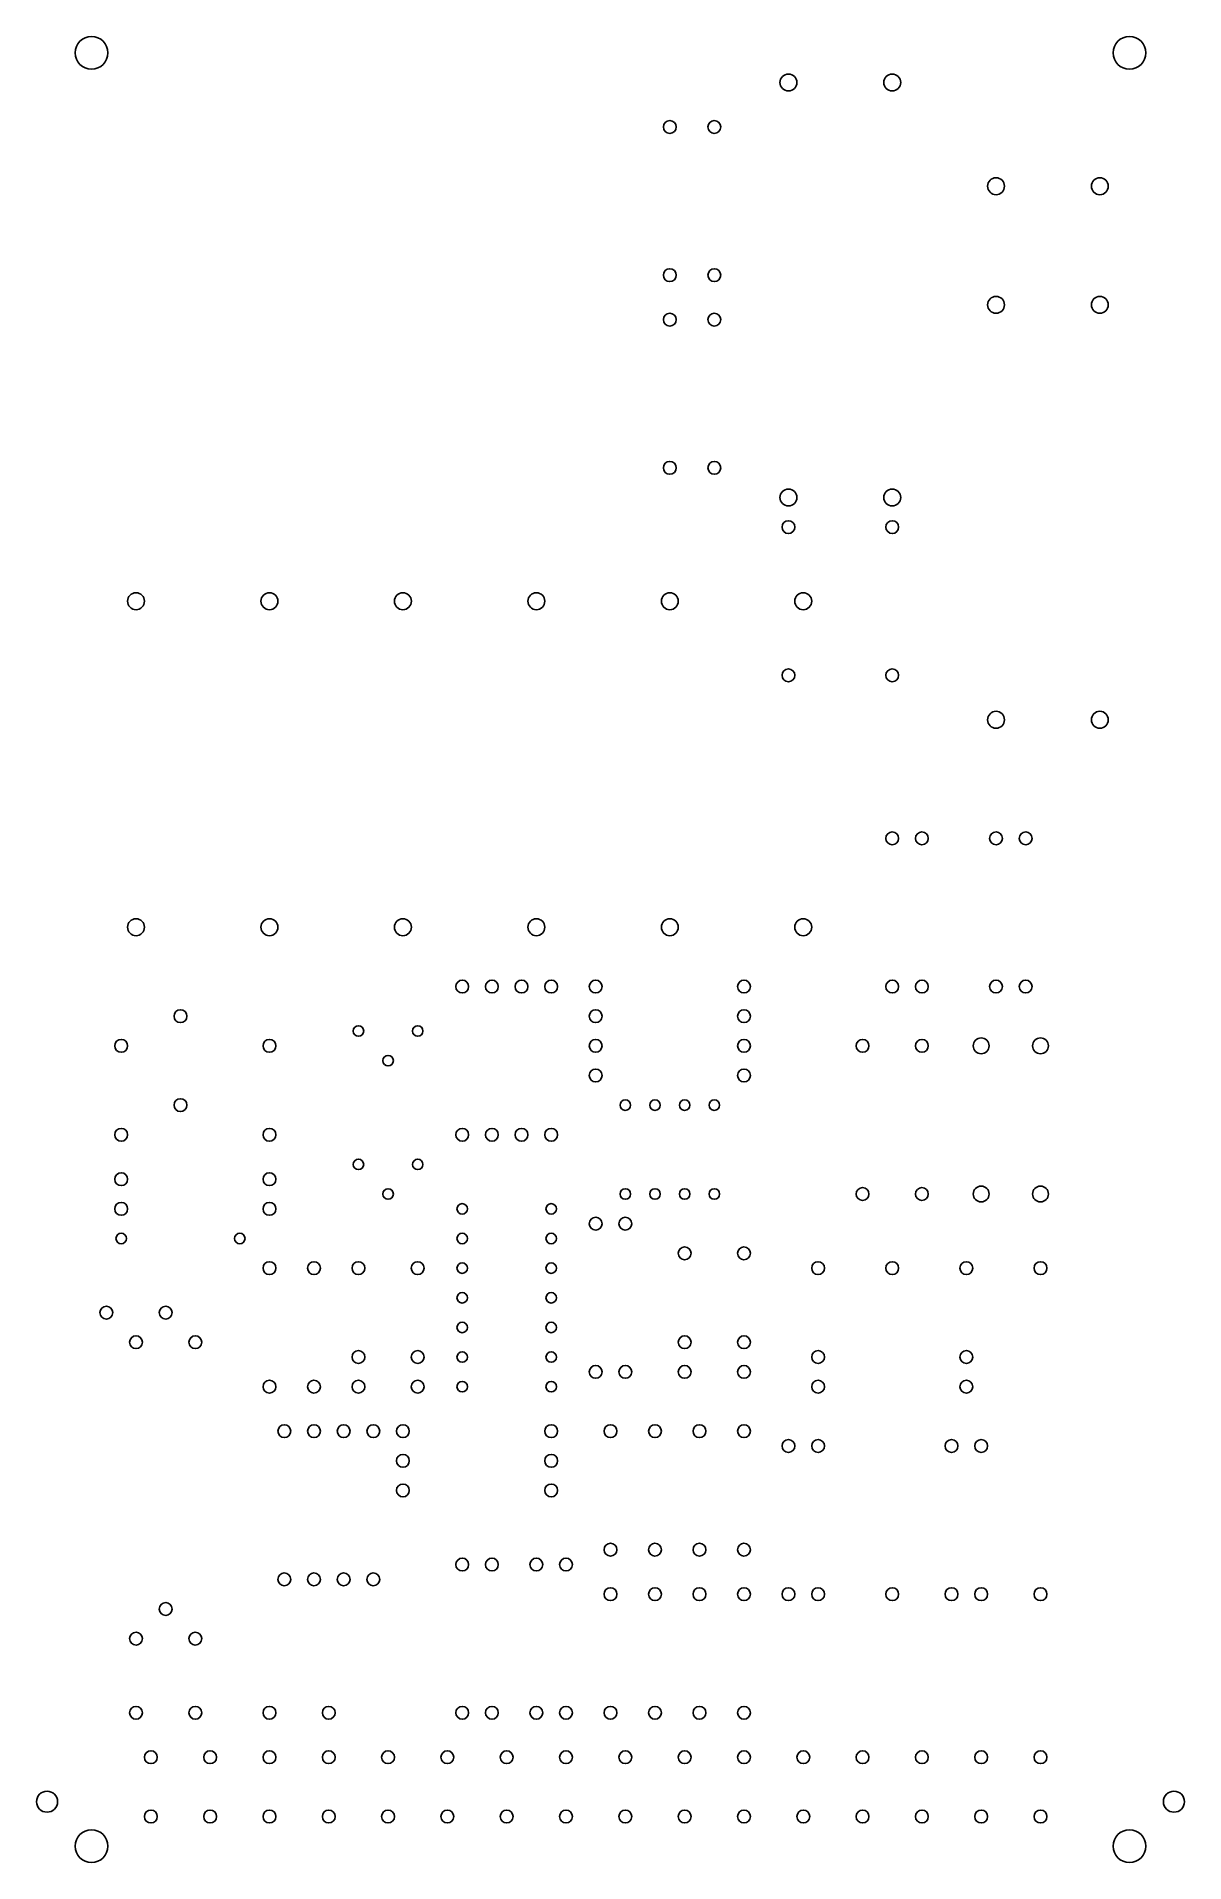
# Model space of a CAD drawing. Extents: x 1 to 99, y 1 to 158.
import ezdxf

# ---------------------------------------------------------------- set-up
doc = ezdxf.new("R2010")
doc.units = 0

msp = doc.modelspace()

# ---------------------------------------------------------------- linework, layer by layer
for points in [[(3.8988, 156.294, 1), (6.6988, 156.294, 1)], [(92.7988, 156.294, 1), (95.5988, 156.294, 1)], [(64.2638, 153.754, 1), (65.7138, 153.754, 1)], [(73.1538, 153.754, 1), (74.6038, 153.754, 1)], [(54.2788, 149.944, 1), (55.3788, 149.944, 1)], [(58.0888, 149.944, 1), (59.1888, 149.944, 1)], [(82.0438, 144.864, 1), (83.4938, 144.864, 1)], [(90.9338, 144.864, 1), (92.3838, 144.864, 1)], [(54.2788, 137.244, 1), (55.3788, 137.244, 1)], [(58.0888, 137.244, 1), (59.1888, 137.244, 1)], [(82.0438, 134.704, 1), (83.4938, 134.704, 1)], [(90.9338, 134.704, 1), (92.3838, 134.704, 1)], [(54.2788, 133.434, 1), (55.3788, 133.434, 1)], [(58.0888, 133.434, 1), (59.1888, 133.434, 1)], [(54.2788, 120.734, 1), (55.3788, 120.734, 1)], [(58.0888, 120.734, 1), (59.1888, 120.734, 1)], [(64.2638, 118.194, 1), (65.7138, 118.194, 1)], [(73.1538, 118.194, 1), (74.6038, 118.194, 1)], [(64.4388, 115.654, 1), (65.5388, 115.654, 1)], [(73.3288, 115.654, 1), (74.4288, 115.654, 1)], [(8.3838, 109.304, 1), (9.8338, 109.304, 1)], [(19.8138, 109.304, 1), (21.2638, 109.304, 1)], [(31.2438, 109.304, 1), (32.6938, 109.304, 1)], [(42.6738, 109.304, 1), (44.1238, 109.304, 1)], [(54.1038, 109.304, 1), (55.5538, 109.304, 1)], [(65.5338, 109.304, 1), (66.9838, 109.304, 1)], [(64.4388, 102.954, 1), (65.5388, 102.954, 1)], [(73.3288, 102.954, 1), (74.4288, 102.954, 1)], [(82.0438, 99.144, 1), (83.4938, 99.144, 1)], [(90.9338, 99.144, 1), (92.3838, 99.144, 1)], [(73.3288, 88.984, 1), (74.4288, 88.984, 1)], [(75.8688, 88.984, 1), (76.9688, 88.984, 1)], [(82.2188, 88.984, 1), (83.3188, 88.984, 1)], [(84.7588, 88.984, 1), (85.8588, 88.984, 1)], [(8.3838, 81.364, 1), (9.8338, 81.364, 1)], [(19.8138, 81.364, 1), (21.2638, 81.364, 1)], [(31.2438, 81.364, 1), (32.6938, 81.364, 1)], [(42.6738, 81.364, 1), (44.1238, 81.364, 1)], [(54.1038, 81.364, 1), (55.5538, 81.364, 1)], [(65.5338, 81.364, 1), (66.9838, 81.364, 1)], [(36.4988, 76.284, 1), (37.5988, 76.284, 1)], [(39.0388, 76.284, 1), (40.1388, 76.284, 1)], [(41.5788, 76.284, 1), (42.6788, 76.284, 1)], [(44.1188, 76.284, 1), (45.2188, 76.284, 1)], [(47.9288, 76.284, 1), (49.0288, 76.284, 1)], [(60.6288, 76.284, 1), (61.7288, 76.284, 1)], [(73.3288, 76.284, 1), (74.4288, 76.284, 1)], [(75.8688, 76.284, 1), (76.9688, 76.284, 1)], [(82.2188, 76.284, 1), (83.3188, 76.284, 1)], [(84.7588, 76.284, 1), (85.8588, 76.284, 1)], [(12.3688, 73.744, 1), (13.4688, 73.744, 1)], [(47.9288, 73.744, 1), (49.0288, 73.744, 1)], [(60.6288, 73.744, 1), (61.7288, 73.744, 1)], [(27.7088, 72.474, 1), (28.6088, 72.474, 1)], [(32.7888, 72.474, 1), (33.6888, 72.474, 1)], [(7.2888, 71.204, 1), (8.3888, 71.204, 1)], [(19.9888, 71.204, 1), (21.0888, 71.204, 1)], [(47.9288, 71.204, 1), (49.0288, 71.204, 1)], [(60.6288, 71.204, 1), (61.7288, 71.204, 1)], [(70.7888, 71.204, 1), (71.8888, 71.204, 1)], [(75.8688, 71.204, 1), (76.9688, 71.204, 1)], [(80.8238, 71.204, 1), (82.1738, 71.204, 1)], [(85.9038, 71.204, 1), (87.2538, 71.204, 1)], [(30.2488, 69.934, 1), (31.1488, 69.934, 1)], [(47.9288, 68.664, 1), (49.0288, 68.664, 1)], [(60.6288, 68.664, 1), (61.7288, 68.664, 1)], [(12.3688, 66.124, 1), (13.4688, 66.124, 1)], [(50.5688, 66.124, 1), (51.4688, 66.124, 1)], [(53.1088, 66.124, 1), (54.0088, 66.124, 1)], [(55.6488, 66.124, 1), (56.5488, 66.124, 1)], [(58.1888, 66.124, 1), (59.0888, 66.124, 1)], [(7.2888, 63.584, 1), (8.3888, 63.584, 1)], [(19.9888, 63.584, 1), (21.0888, 63.584, 1)], [(36.4988, 63.584, 1), (37.5988, 63.584, 1)], [(39.0388, 63.584, 1), (40.1388, 63.584, 1)], [(41.5788, 63.584, 1), (42.6788, 63.584, 1)], [(44.1188, 63.584, 1), (45.2188, 63.584, 1)], [(27.7088, 61.044, 1), (28.6088, 61.044, 1)], [(32.7888, 61.044, 1), (33.6888, 61.044, 1)], [(7.2888, 59.774, 1), (8.3888, 59.774, 1)], [(19.9888, 59.774, 1), (21.0888, 59.774, 1)], [(30.2488, 58.504, 1), (31.1488, 58.504, 1)], [(50.5688, 58.504, 1), (51.4688, 58.504, 1)], [(53.1088, 58.504, 1), (54.0088, 58.504, 1)], [(55.6488, 58.504, 1), (56.5488, 58.504, 1)], [(58.1888, 58.504, 1), (59.0888, 58.504, 1)], [(70.7888, 58.504, 1), (71.8888, 58.504, 1)], [(75.8688, 58.504, 1), (76.9688, 58.504, 1)], [(80.8238, 58.504, 1), (82.1738, 58.504, 1)], [(85.9038, 58.504, 1), (87.2538, 58.504, 1)], [(7.2888, 57.234, 1), (8.3888, 57.234, 1)], [(19.9888, 57.234, 1), (21.0888, 57.234, 1)], [(36.5988, 57.234, 1), (37.4988, 57.234, 1)], [(44.2188, 57.234, 1), (45.1188, 57.234, 1)], [(47.9288, 55.964, 1), (49.0288, 55.964, 1)], [(50.4688, 55.964, 1), (51.5688, 55.964, 1)], [(7.3888, 54.694, 1), (8.2888, 54.694, 1)], [(17.5488, 54.694, 1), (18.4488, 54.694, 1)], [(36.5988, 54.694, 1), (37.4988, 54.694, 1)], [(44.2188, 54.694, 1), (45.1188, 54.694, 1)], [(55.5488, 53.424, 1), (56.6488, 53.424, 1)], [(60.6288, 53.424, 1), (61.7288, 53.424, 1)], [(19.9888, 52.154, 1), (21.0888, 52.154, 1)], [(23.7988, 52.154, 1), (24.8988, 52.154, 1)], [(27.6088, 52.154, 1), (28.7088, 52.154, 1)], [(32.6888, 52.154, 1), (33.7888, 52.154, 1)], [(36.5988, 52.154, 1), (37.4988, 52.154, 1)], [(44.2188, 52.154, 1), (45.1188, 52.154, 1)], [(66.9788, 52.154, 1), (68.0788, 52.154, 1)], [(73.3288, 52.154, 1), (74.4288, 52.154, 1)], [(79.6788, 52.154, 1), (80.7788, 52.154, 1)], [(86.0288, 52.154, 1), (87.1288, 52.154, 1)], [(6.0188, 48.344, 1), (7.1188, 48.344, 1)], [(11.0988, 48.344, 1), (12.1988, 48.344, 1)], [(36.5988, 49.614, 1), (37.4988, 49.614, 1)], [(44.2188, 49.614, 1), (45.1188, 49.614, 1)], [(36.5988, 47.074, 1), (37.4988, 47.074, 1)], [(44.2188, 47.074, 1), (45.1188, 47.074, 1)], [(8.5588, 45.804, 1), (9.6588, 45.804, 1)], [(13.6388, 45.804, 1), (14.7388, 45.804, 1)], [(55.5488, 45.804, 1), (56.6488, 45.804, 1)], [(60.6288, 45.804, 1), (61.7288, 45.804, 1)], [(27.6088, 44.534, 1), (28.7088, 44.534, 1)], [(32.6888, 44.534, 1), (33.7888, 44.534, 1)], [(36.5988, 44.534, 1), (37.4988, 44.534, 1)], [(44.2188, 44.534, 1), (45.1188, 44.534, 1)], [(47.9288, 43.264, 1), (49.0288, 43.264, 1)], [(50.4688, 43.264, 1), (51.5688, 43.264, 1)], [(55.5488, 43.264, 1), (56.6488, 43.264, 1)], [(60.6288, 43.264, 1), (61.7288, 43.264, 1)], [(66.9788, 44.534, 1), (68.0788, 44.534, 1)], [(79.6788, 44.534, 1), (80.7788, 44.534, 1)], [(19.9888, 41.994, 1), (21.0888, 41.994, 1)], [(23.7988, 41.994, 1), (24.8988, 41.994, 1)], [(27.6088, 41.994, 1), (28.7088, 41.994, 1)], [(32.6888, 41.994, 1), (33.7888, 41.994, 1)], [(36.5988, 41.994, 1), (37.4988, 41.994, 1)], [(44.2188, 41.994, 1), (45.1188, 41.994, 1)], [(66.9788, 41.994, 1), (68.0788, 41.994, 1)], [(79.6788, 41.994, 1), (80.7788, 41.994, 1)], [(21.2588, 38.184, 1), (22.3588, 38.184, 1)], [(23.7988, 38.184, 1), (24.8988, 38.184, 1)], [(26.3388, 38.184, 1), (27.4388, 38.184, 1)], [(28.8788, 38.184, 1), (29.9788, 38.184, 1)], [(31.4188, 38.184, 1), (32.5188, 38.184, 1)], [(44.1188, 38.184, 1), (45.2188, 38.184, 1)], [(49.1988, 38.184, 1), (50.2988, 38.184, 1)], [(53.0088, 38.184, 1), (54.1088, 38.184, 1)], [(56.8188, 38.184, 1), (57.9188, 38.184, 1)], [(60.6288, 38.184, 1), (61.7288, 38.184, 1)], [(31.4188, 35.644, 1), (32.5188, 35.644, 1)], [(44.1188, 35.644, 1), (45.2188, 35.644, 1)], [(64.4388, 36.914, 1), (65.5388, 36.914, 1)], [(66.9788, 36.914, 1), (68.0788, 36.914, 1)], [(78.4088, 36.914, 1), (79.5088, 36.914, 1)], [(80.9488, 36.914, 1), (82.0488, 36.914, 1)], [(31.4188, 33.104, 1), (32.5188, 33.104, 1)], [(44.1188, 33.104, 1), (45.2188, 33.104, 1)], [(49.1988, 28.024, 1), (50.2988, 28.024, 1)], [(53.0088, 28.024, 1), (54.1088, 28.024, 1)], [(56.8188, 28.024, 1), (57.9188, 28.024, 1)], [(60.6288, 28.024, 1), (61.7288, 28.024, 1)], [(36.4988, 26.754, 1), (37.5988, 26.754, 1)], [(39.0388, 26.754, 1), (40.1388, 26.754, 1)], [(42.8488, 26.754, 1), (43.9488, 26.754, 1)], [(45.3888, 26.754, 1), (46.4888, 26.754, 1)], [(21.2588, 25.484, 1), (22.3588, 25.484, 1)], [(23.7988, 25.484, 1), (24.8988, 25.484, 1)], [(26.3388, 25.484, 1), (27.4388, 25.484, 1)], [(28.8788, 25.484, 1), (29.9788, 25.484, 1)], [(11.0988, 22.944, 1), (12.1988, 22.944, 1)], [(49.1988, 24.214, 1), (50.2988, 24.214, 1)], [(53.0088, 24.214, 1), (54.1088, 24.214, 1)], [(56.8188, 24.214, 1), (57.9188, 24.214, 1)], [(60.6288, 24.214, 1), (61.7288, 24.214, 1)], [(64.4388, 24.214, 1), (65.5388, 24.214, 1)], [(66.9788, 24.214, 1), (68.0788, 24.214, 1)], [(73.3288, 24.214, 1), (74.4288, 24.214, 1)], [(78.4088, 24.214, 1), (79.5088, 24.214, 1)], [(80.9488, 24.214, 1), (82.0488, 24.214, 1)], [(86.0288, 24.214, 1), (87.1288, 24.214, 1)], [(8.5588, 20.404, 1), (9.6588, 20.404, 1)], [(13.6388, 20.404, 1), (14.7388, 20.404, 1)], [(8.5588, 14.054, 1), (9.6588, 14.054, 1)], [(13.6388, 14.054, 1), (14.7388, 14.054, 1)], [(19.9888, 14.054, 1), (21.0888, 14.054, 1)], [(25.0688, 14.054, 1), (26.1688, 14.054, 1)], [(36.4988, 14.054, 1), (37.5988, 14.054, 1)], [(39.0388, 14.054, 1), (40.1388, 14.054, 1)], [(42.8488, 14.054, 1), (43.9488, 14.054, 1)], [(45.3888, 14.054, 1), (46.4888, 14.054, 1)], [(49.1988, 14.054, 1), (50.2988, 14.054, 1)], [(53.0088, 14.054, 1), (54.1088, 14.054, 1)], [(56.8188, 14.054, 1), (57.9188, 14.054, 1)], [(60.6288, 14.054, 1), (61.7288, 14.054, 1)], [(9.8288, 10.244, 1), (10.9288, 10.244, 1)], [(14.9088, 10.244, 1), (16.0088, 10.244, 1)], [(19.9888, 10.244, 1), (21.0888, 10.244, 1)], [(25.0688, 10.244, 1), (26.1688, 10.244, 1)], [(30.1488, 10.244, 1), (31.2488, 10.244, 1)], [(35.2288, 10.244, 1), (36.3288, 10.244, 1)], [(40.3088, 10.244, 1), (41.4088, 10.244, 1)], [(45.3888, 10.244, 1), (46.4888, 10.244, 1)], [(50.4688, 10.244, 1), (51.5688, 10.244, 1)], [(55.5488, 10.244, 1), (56.6488, 10.244, 1)], [(60.6288, 10.244, 1), (61.7288, 10.244, 1)], [(65.7088, 10.244, 1), (66.8088, 10.244, 1)], [(70.7888, 10.244, 1), (71.8888, 10.244, 1)], [(75.8688, 10.244, 1), (76.9688, 10.244, 1)], [(80.9488, 10.244, 1), (82.0488, 10.244, 1)], [(86.0288, 10.244, 1), (87.1288, 10.244, 1)], [(0.5888, 6.434, 1), (2.3888, 6.434, 1)], [(97.1088, 6.434, 1), (98.9088, 6.434, 1)], [(9.8288, 5.164, 1), (10.9288, 5.164, 1)], [(14.9088, 5.164, 1), (16.0088, 5.164, 1)], [(19.9888, 5.164, 1), (21.0888, 5.164, 1)], [(25.0688, 5.164, 1), (26.1688, 5.164, 1)], [(30.1488, 5.164, 1), (31.2488, 5.164, 1)], [(35.2288, 5.164, 1), (36.3288, 5.164, 1)], [(40.3088, 5.164, 1), (41.4088, 5.164, 1)], [(45.3888, 5.164, 1), (46.4888, 5.164, 1)], [(50.4688, 5.164, 1), (51.5688, 5.164, 1)], [(55.5488, 5.164, 1), (56.6488, 5.164, 1)], [(60.6288, 5.164, 1), (61.7288, 5.164, 1)], [(65.7088, 5.164, 1), (66.8088, 5.164, 1)], [(70.7888, 5.164, 1), (71.8888, 5.164, 1)], [(75.8688, 5.164, 1), (76.9688, 5.164, 1)], [(80.9488, 5.164, 1), (82.0488, 5.164, 1)], [(86.0288, 5.164, 1), (87.1288, 5.164, 1)], [(3.8988, 2.624, 1), (6.6988, 2.624, 1)], [(92.7988, 2.624, 1), (95.5988, 2.624, 1)]]:
    msp.add_lwpolyline(points, format="xyb", close=True)

doc.saveas('drawing.dxf')
